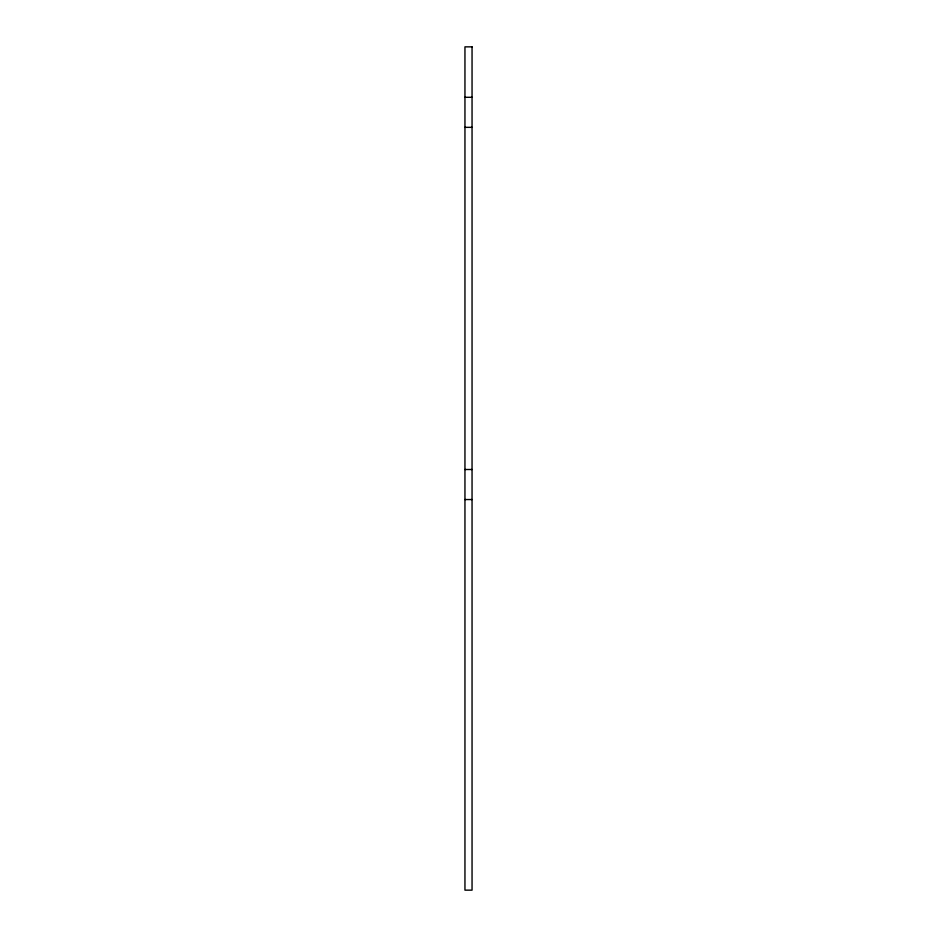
<?xml version="1.0" encoding="UTF-8"?>
<svg xmlns="http://www.w3.org/2000/svg" width="937" height="937" viewBox="0 0 937 937"><rect width="100%" height="100%" fill="white"/><g stroke="black" fill="none" stroke-linecap="round" stroke-linejoin="round"><path stroke-width="1.41" d="M464.951 97.296L472.049 97.296M464.951 127.338L472.049 127.338M464.951 469.507L472.049 469.507M464.951 499.55L472.049 499.55M472.049 46.85L464.951 46.85L464.951 890.15L472.049 890.15L472.049 46.85"/></g></svg>
